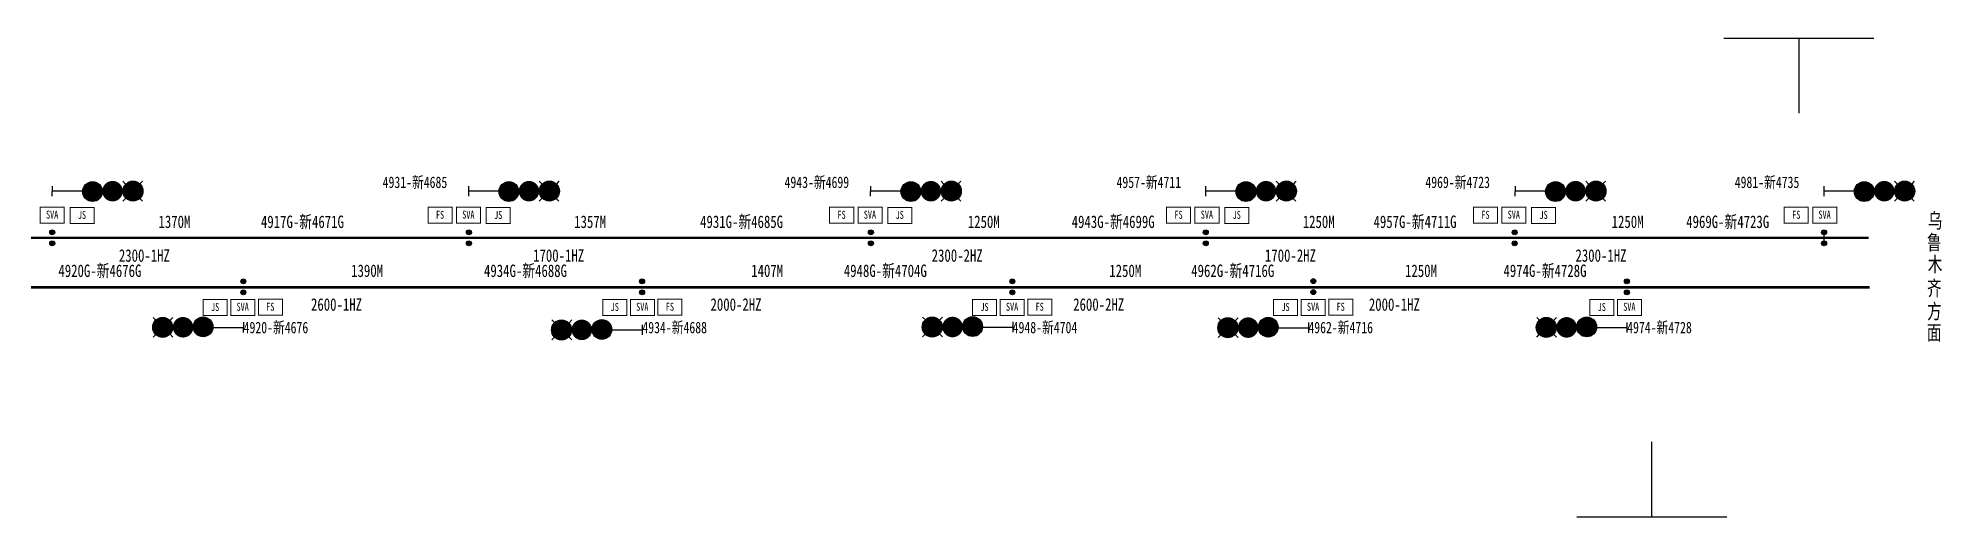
# Model space of a CAD drawing. Header units: millimetres. Extents: x 161 to 2634, y 181 to 396.
# Drawn here: x 2253.5 to 2634.1, y 223.4 to 319.2 of the extents above; entities that cross this region are included whole.
import ezdxf
from ezdxf.enums import TextEntityAlignment as Align

# ---------------------------------------------------------------- set-up
doc = ezdxf.new("R2010")
doc.units = ezdxf.units.MM
doc.linetypes.add('ACAD_ISO02W100', pattern=[15, 12, -3])
for name, color, linetype in [('SIGCLR', 7, 'Continuous'), ('SIGNAL', 7, 'Continuous'), ('SWITCH', 7, 'ACAD_ISO02W100'), ('VECT', 7, 'Continuous'), ('轨道电路', 7, 'Continuous')]:
    doc.layers.add(name, color=color, linetype=linetype)
doc.styles.add('HZ0', font='simsunb.ttf', dxfattribs={"width": 0.75})
doc.styles.add('HZA', font='simsunb.ttf', dxfattribs={"width": 0.75, "bigfont": 'hztxt.shx'})
doc.styles.get("Standard").update_dxf_attribs({"font": 'simsunb.ttf'})
doc.styles.add('TEXT', font='simsunb.ttf', dxfattribs={"width": 0.6, "oblique": 12, "height": 2})

# ---------------------------------------------------------------- blocks, each defined once
blk = doc.blocks.new('QGJ')
for centre, radius in [((0.04, 1.13), 0.5), ((0.04, 1.13), 0.4), ((0.04, 1.13), 0.4), ((0.04, 1.13), 0.3), ((0.04, 1.13), 0.3), ((0.03, 1.13), 0.2), ((0.03, 1.13), 0.2), ((0.03, 1.13), 0.1), ((0.03, 1.13), 0.1), ((0.04, -1.07), 0.5), ((0.04, -1.07), 0.4), ((0.04, -1.07), 0.3), ((0.03, -1.07), 0.2), ((0.03, -1.07), 0.1)]:
    blk.add_circle(centre, radius)
blk = doc.blocks.new('js')
at = {"color": 7, "const_width": 0.5}
blk.add_lwpolyline([(-6, 0), (6, 0), (6, -8), (-6, -8)], close=True, dxfattribs=at)
at = {"color": 7}
blk.add_attdef('NAME', (-3.15, -8.11), '', height=0.2, dxfattribs=at)
at = {"layer": 'SWITCH', "color": 4, "style": 'HZ0', "width": 0.7143}
blk.add_text('JS', height=4, dxfattribs=at).set_placement((-0.04, -5.74), align=Align.CENTER)
blk = doc.blocks.new('fs')
at = {"color": 7, "const_width": 0.5}
blk.add_lwpolyline([(-6, 0), (6, 0), (6, -8), (-6, -8)], close=True, dxfattribs=at)
at = {"color": 7}
blk.add_attdef('NAME', (-2.64, -8.13), '', height=0.2, dxfattribs=at)
at = {"layer": 'SWITCH', "color": 6, "style": 'HZ0', "width": 0.7143}
blk.add_text('FS', height=4, dxfattribs=at).set_placement((-0.04, -5.74), align=Align.CENTER)
blk = doc.blocks.new('*X20')
at = {"color": 0}
for p, q in [((54.32, 22.92), (56.11, 24.71)), ((54.54, 21.83), (57.2, 24.49)), ((55.15, 21.14), (57.89, 23.88)), ((56.11, 20.79), (58.24, 22.92))]:
    blk.add_line(p, q, dxfattribs=at)
blk = doc.blocks.new('LMP_QJ_UHL')
at = {"color": 7, "linetype": 'Continuous'}
for p, q in [((-0.01, 11.05), (0, 13.08)), ((6.05, 12.07), (0.02, 12.07))]:
    blk.add_line(p, q, dxfattribs=at)
at = {"color": 1, "const_width": 2.04}
blk.add_lwpolyline([(11.02, 12.21, 1.162671), (13.06, 12.21, 0.857739)], format="xyb", close=True, dxfattribs=at)
at = {"color": 7}
blk.add_circle((8.03, 11.97), 1.97, dxfattribs=at)
at = {"color": 7, "linetype": 'Continuous'}
blk.add_circle((16.11, 12.07), 2, dxfattribs=at)
at = {"layer": 'SIGCLR', "color": 2, "const_width": 2}
blk.add_lwpolyline([(7.03, 11.97, 1), (9.03, 11.97, 1)], format="xyb", close=True, dxfattribs=at)
at = {"layer": 'SIGCLR', "color": 3, "const_width": 2}
blk.add_lwpolyline([(15.12, 12.08, 1), (17.12, 12.08, 1)], format="xyb", close=True, dxfattribs=at)
at = {"layer": 'VECT', "color": 1}
for p, q in [((14.65, 13.44), (14.06, 14.04)), ((18.03, 14.04), (17.51, 13.51)), ((14.67, 10.69), (14.06, 10.07)), ((18.03, 10.07), (17.48, 10.61))]:
    blk.add_line(p, q, dxfattribs=at)
at = {"color": 7}
blk.add_blockref('*X20', (-48.25, -10.77), dxfattribs=at)
at = {"color": 1, "style": 'TEXT', "flags": 1}
for tag, p in [('LX', (11.73, 12.63)), ('BX', (11.77, 11.92)), ('FX', (11.73, 11.13))]:
    blk.add_attdef(tag, p, '', height=0.001, dxfattribs=at)
blk = doc.blocks.new('平面图空心')
at = {"layer": '轨道电路', "color": 7, "const_width": 0.2}
blk.add_lwpolyline([(-2.4, 3.2), (2.4, 3.2), (2.4, 0), (-2.4, 0)], close=True, dxfattribs=at)
at = {"layer": '轨道电路', "color": 3, "style": 'HZ0', "width": 0.7143}
blk.add_text('SVA', height=1.6, dxfattribs=at).set_placement((-0.02, 0.91), align=Align.CENTER)
at = {"layer": '轨道电路', "color": 7}
blk.add_attdef('NAME', (-1.26, -0.05), '', height=0.08, dxfattribs=at)

msp = doc.modelspace()

# ---------------------------------------------------------------- linework, layer by layer
msp.add_line((2610.5, 280.37), (2610.5, 278.17))
for points in [[(2590.47, 319.24), (2620.47, 319.24)], [(2605.47, 319.24), (2605.47, 304.24)], [(2624.93, 288.7), (2623.89, 287.66)], [(2576.06, 223.44), (2576.06, 238.44)], [(2561.06, 223.44), (2591.06, 223.44)]]:
    msp.add_lwpolyline(points)
at = {"color": 1, "const_width": 0.5}
for points in [[(2177.55, 279.29), (2256.32, 279.29)], [(2256.32, 279.29), (2339.61, 279.29)], [(2339.61, 279.29), (2420, 279.29)], [(2420, 279.29), (2486.92, 279.29)], [(2486.92, 279.29), (2548.65, 279.29)], [(2548.65, 279.29), (2610.5, 279.27)], [(2610.5, 279.29), (2619.43, 279.29)], [(2214.84, 269.38), (2294.55, 269.38)], [(2294.55, 269.38), (2374.2, 269.38)], [(2374.2, 269.38), (2448.26, 269.38)], [(2448.26, 269.38), (2507.36, 269.38)], [(2507.36, 269.38), (2571.09, 269.38)], [(2571.09, 269.38), (2619.61, 269.38)]]:
    msp.add_lwpolyline(points, dxfattribs=at)

# ---------------------------------------------------------------- block references
for name, p in [('平面图空心', (2256.32, 282.21)), ('QGJ', (2256.27, 279.24)), ('QGJ', (2339.58, 279.24)), ('QGJ', (2419.93, 279.24)), ('QGJ', (2486.88, 279.24)), ('QGJ', (2548.63, 279.24)), ('QGJ', (2610.47, 279.24)), ('QGJ', (2294.48, 269.44)), ('QGJ', (2374.19, 269.44)), ('QGJ', (2448.21, 269.44)), ('QGJ', (2508.38, 269.49)), ('QGJ', (2571.06, 269.44))]:
    msp.add_blockref(name, p)
at = {"color": 6, "xscale": 0.4, "yscale": 0.4, "zscale": 0.4}
for name, p, values in [('js', (2262.27, 285.36), {'NAME': '4917G-新4671G_JS'}), ('fs', (2333.86, 285.38), {'NAME': '4917G-新4671G_FS'}), ('js', (2345.48, 285.36), {'NAME': '4931G-新4685G_JS'}), ('fs', (2414.13, 285.38), {'NAME': '4931G-新4685G_FS'}), ('js', (2425.75, 285.36), {'NAME': '4943G-新4699G_JS'}), ('fs', (2481.49, 285.38), {'NAME': '4943G-新4699G_FS'}), ('js', (2493.11, 285.36), {'NAME': '4957G-新4711G_JS'}), ('fs', (2542.85, 285.38), {'NAME': '4957G-新4711G_FS'}), ('js', (2554.46, 285.36), {'NAME': '4969G-新4723G_JS'}), ('fs', (2604.97, 285.38), {'NAME': '4969G-新4723G_FS'}), ('js', (2288.9, 266.94), {'NAME': '4920G-新4676G_JS'}), ('fs', (2299.92, 266.99), {'NAME': '4934G-新4688G_FS'}), ('js', (2368.78, 266.94), {'NAME': '4934G-新4688G_JS'}), ('fs', (2379.81, 266.99), {'NAME': '4948G-新4704G_FS'}), ('js', (2442.7, 266.94), {'NAME': '4948G-新4704G_JS'}), ('fs', (2453.73, 266.99), {'NAME': '4962G-新4716G_FS'}), ('js', (2502.87, 266.94), {'NAME': '4962G-新4716G_JS'}), ('fs', (2513.9, 266.99), {'NAME': '4974G-新4728G_FS'}), ('js', (2566.1, 266.94), {'NAME': '4974G-新4728G_JS'})]:
    msp.add_blockref(name, p, dxfattribs=at).add_auto_attribs(values)
at = {"layer": 'SIGNAL', "color": 4}
for p in [(2256.34, 276.55), (2339.58, 276.55), (2419.93, 276.55), (2486.92, 276.55), (2548.8, 276.55), (2610.52, 276.55)]:
    msp.add_blockref('LMP_QJ_UHL', p, dxfattribs=at)
at = {"layer": 'SIGNAL', "color": 4, "rotation": 179.9999999996473}
for p in [(2294.51, 273.44), (2374.23, 272.92), (2448.34, 273.49), (2507.43, 273.37), (2571.1, 273.42)]:
    msp.add_blockref('LMP_QJ_UHL', p, dxfattribs=at)
at = {"layer": '轨道电路'}
for p in [(2339.52, 282.21), (2419.8, 282.21), (2487.16, 282.21), (2548.51, 282.21), (2610.64, 282.21), (2294.41, 263.77), (2374.29, 263.77), (2448.22, 263.77), (2508.39, 263.77), (2571.61, 263.77)]:
    msp.add_blockref('平面图空心', p, dxfattribs=at)

# ---------------------------------------------------------------- texts
at = {"width": 0.75}
for s, p in [('1370M', (2277.56, 281.24)), ('4917G-新4671G', (2298.04, 281.24)), ('1357M', (2360.66, 281.24)), ('4931G-新4685G', (2385.83, 281.24)), ('1250M', (2439.35, 281.24)), ('4943G-新4699G', (2460.11, 281.24)), ('1250M', (2506.3, 281.24)), ('4957G-新4711G', (2520.45, 281.24)), ('1250M', (2568.05, 281.24)), ('4969G-新4723G', (2582.96, 281.24)), ('4920G-新4676G', (2257.55, 271.44)), ('2300-1HZ', (2269.64, 274.49)), ('4934G-新4688G', (2342.63, 271.44)), ('1700-1HZ', (2352.45, 274.49)), ('4948G-新4704G', (2414.56, 271.44)), ('2300-2HZ', (2432.12, 274.49)), ('4962G-新4716G', (2484.01, 271.44)), ('1700-2HZ', (2498.74, 274.49)), ('4974G-新4728G', (2546.43, 271.44)), ('2300-1HZ', (2560.82, 274.49)), ('1390M', (2316.08, 271.44)), ('1407M', (2396.05, 271.44)), ('1250M', (2467.63, 271.44)), ('1250M', (2526.75, 271.44)), ('2600-1HZ', (2308.04, 264.69)), ('2000-2HZ', (2387.91, 264.69)), ('2600-2HZ', (2460.41, 264.69)), ('2000-1HZ', (2519.52, 264.69))]:
    msp.add_text(s, height=2.5, dxfattribs=at).set_placement(p)
at = {"color": 7, "width": 0.7143}
for s, p in [('乌', (2631.24, 281.22)), ('鲁', (2631.08, 276.87)), ('木', (2631.24, 272.48)), ('齐', (2631.08, 267.69)), ('方', (2631.12, 263.08)), ('面', (2631.07, 258.82))]:
    msp.add_text(s, height=3, dxfattribs=at).set_placement(p)
at = {"color": 0, "linetype": 'Continuous', "style": 'HZA', "width": 0.75}
for s, p in [('4920-新4676', (2294.58, 260.19)), ('4934-新4688', (2374.29, 260.19)), ('4948-新4704', (2448.31, 260.19)), ('4962-新4716', (2507.43, 260.19)), ('4974-新4728', (2571.16, 260.19))]:
    msp.add_text(s, height=2.3, dxfattribs=at).set_placement(p)
at = {"style": 'HZA', "width": 0.75}
for tag, p in [('4931-新4685', (2322.37, 289.24)), ('4943-新4699', (2402.71, 289.24)), ('4957-新4711', (2469.07, 289.24)), ('4969-新4723', (2530.81, 289.24)), ('4981-新4735', (2592.66, 289.24))]:
    msp.add_attdef(tag, p, '', height=2.3, dxfattribs=at)

doc.saveas('drawing.dxf')
